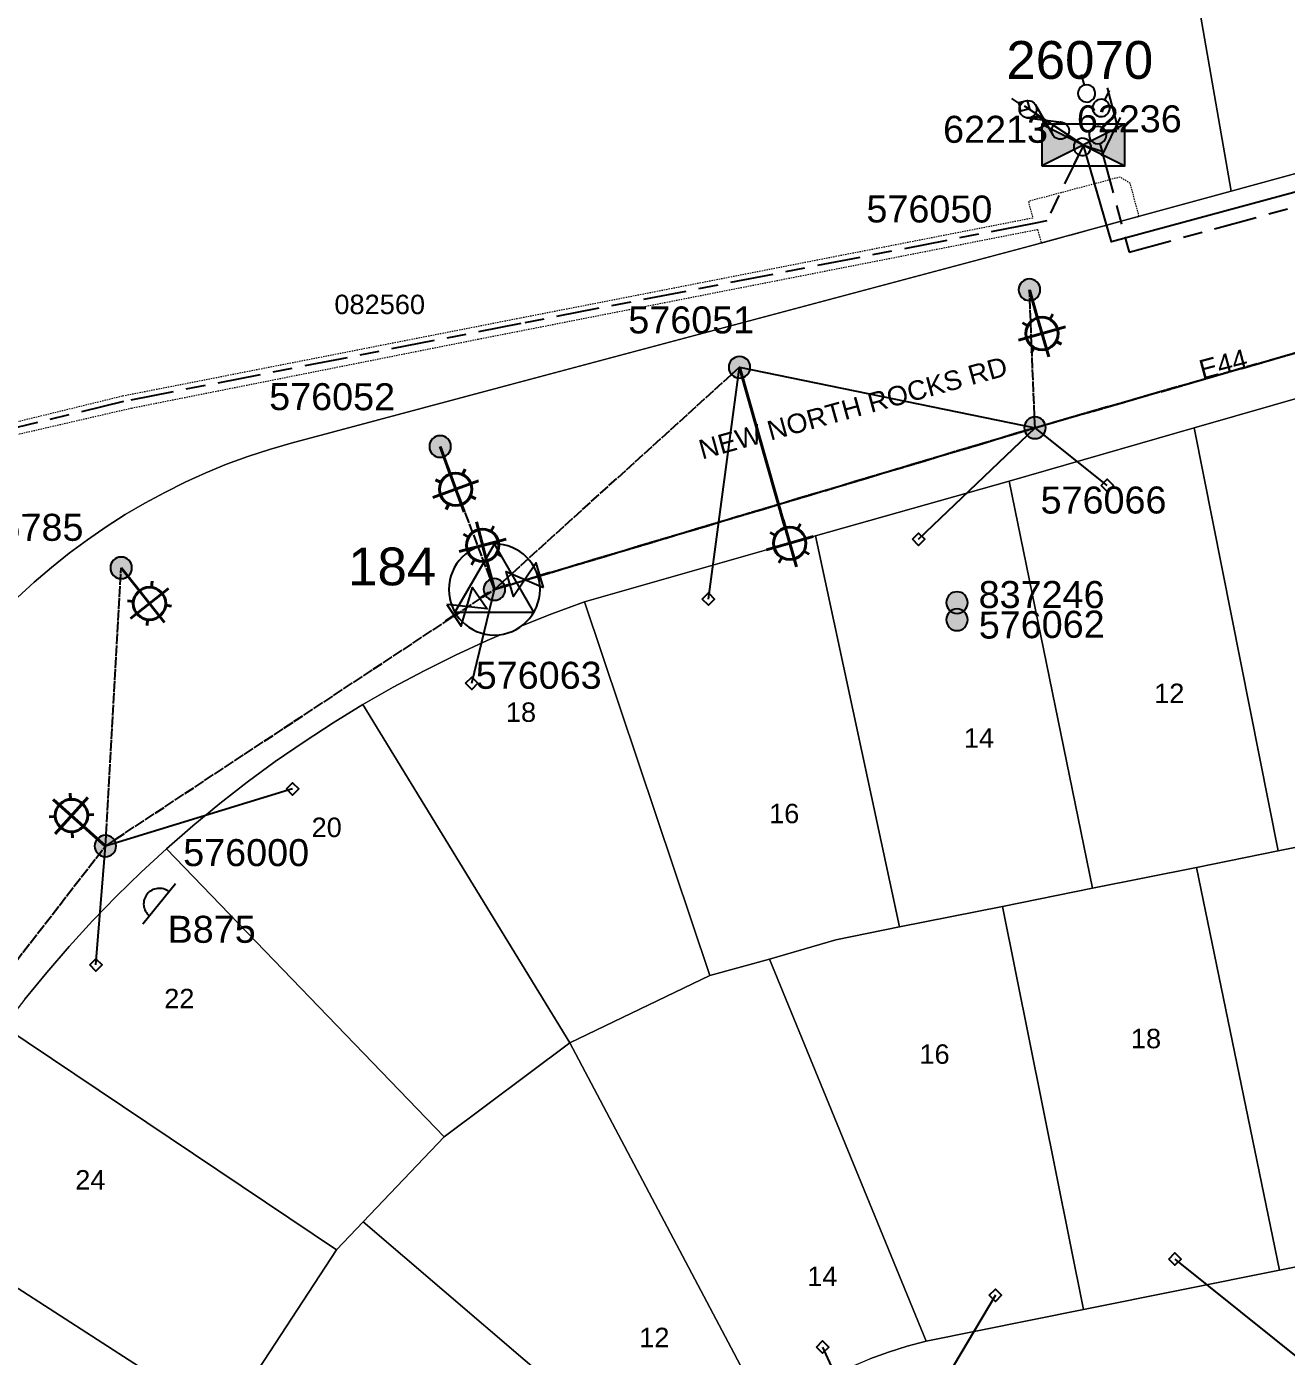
# Model space of a CAD drawing. Extents: x 316986 to 317993, y 6261353 to 6262146.
# Drawn here: x 317497.8 to 317614.4, y 6261588.2 to 6261711.3 of the extents above; entities that cross this region are included whole.
import ezdxf
from ezdxf.enums import TextEntityAlignment as Align

# ---------------------------------------------------------------- set-up
doc = ezdxf.new("R2010")
doc.units = 0
for name, pattern in [('Cable Exist OH', [1, 1, 0]), ('Cable Exist UG', [8.2, 4, -1.2, 1.8, -1.2]), ('HIDDEN', [0.375, 0.25, -0.125]), ('HIDDEN2', [0.1875, 0.125, -0.0625])]:
    doc.linetypes.add(name, pattern=pattern)
doc.layers.get('0').update_dxf_attribs({"color": 6})
for name, color, linetype, lineweight in [('Cadastre Land Parcels_SP_EXT', 9, 'Continuous', 5), ('Cadastre Other Property_SP_EXT', 9, 'HIDDEN', 5), ('Cadastre Roads_SP_EXT', 9, 'Continuous', 5)]:
    doc.layers.add(name, color=color, linetype=linetype, lineweight=lineweight)
for name, color, linetype in [('Equip_HV_EXT', 7, 'Continuous'), ('Equip_LV_EXT', 7, 'Continuous'), ('Equip_SP_HV_EXT', 7, 'Continuous'), ('Equip_SP_SL_EXT', 7, 'Continuous'), ('Mains_HV_EXT', 7, 'Continuous'), ('Mains_LV_EXT', 7, 'Continuous'), ('Mains_SL_EXT', 7, 'Continuous'), ('Services_SP_EXT', 7, 'Continuous'), ('Sub_SP_EXT', 7, 'Continuous'), ('Sub_SP_TR_HV_LV_EXT', 7, 'Continuous'), ('SupportsOH_SP_TR_HV_LV_SL_EXT', 7, 'Continuous')]:
    doc.layers.add(name, color=color, linetype=linetype)
doc.styles.add('iecARIAL', font='arial.ttf', dxfattribs={"height": 2})
doc.styles.add('POLE_LABEL', font='arial.ttf')
doc.styles.get("Standard").update_dxf_attribs({"font": 'arial.ttf'})
doc.styles.add('SWITCH_LABEL', font='arial.ttf', dxfattribs={"height": 2.5})
doc.linetypes.add('Cable E UG', pattern='A,6,-0.5,["E",Standard,S=1.7,R=0,X=0.5,Y=-1],-2.9', length=9.4)

# ---------------------------------------------------------------- blocks, each defined once
blk = doc.blocks.new('SUB_POLE_EXT')
blk.add_wipeout([(0, 4.22), (0.42, 4.2), (0.83, 4.14), (1.21, 4.05), (1.62, 3.9), (1.99, 3.72), (2.35, 3.51), (2.68, 3.26), (2.99, 2.99), (3.28, 2.66), (3.52, 2.34), (3.76, 1.92), (3.9, 1.62), (4.04, 1.23), (4.18, 0.63), (4.22, 0), (4.18, -0.61), (4.06, -1.15), (3.9, -1.62), (3.58, -2.24), (3.22, -2.73), (2.97, -3.01), (2.68, -3.26), (2.36, -3.5), (2, -3.72), (1.64, -3.89), (1.25, -4.03), (0.82, -4.14), (0.42, -4.2), (0, -4.22), (-0.41, -4.2), (-0.8, -4.15), (-1.21, -4.05), (-1.62, -3.9), (-1.99, -3.73), (-2.35, -3.51), (-2.68, -3.26), (-2.96, -3.02), (-3.23, -2.72), (-3.51, -2.35), (-3.71, -2.01), (-3.91, -1.6), (-4.05, -1.21), (-4.16, -0.76), (-4.22, -0.14), (-4.21, 0.39), (-4.14, 0.83), (-4.03, 1.27), (-3.9, 1.63), (-3.71, 2.02), (-3.5, 2.37), (-3.28, 2.67), (-2.99, 2.99), (-2.68, 3.27), (-2.33, 3.52), (-1.98, 3.73), (-1.63, 3.9), (-1.2, 4.05), (-0.78, 4.15), (-0.4, 4.21)])
blk.add_line((2.16, 0.48), (2.16, 0.48, 0))
blk.add_lwpolyline([(-4.22, 0, 1), (4.22, 0, 1)], format="xyb", close=True)
blk.add_lwpolyline([(2.14, 0.52), (0, 4.22), (-3.66, -2.11), (3.66, -2.11)], close=True)
for tag, height, flags, p in [('ASSET_NUM', 3.5, 8, (2, 2)), ('STREET_CODE', 0.2, 9, (1.5, 0)), ('CONSTRUCTED_VOLTAGE', 0.2, 9, (1.5, -0.2)), ('OPERATING_VOLTAGE', 0.2, 9, (1.5, -0.6)), ('OPERATED_BY', 0.2, 9, (1.5, -0.8)), ('ORIENTATION', 0.2, 9, (1.5, -1.2)), ('NO_PHASES', 0.2, 9, (1.5, -0.4)), ('MAINTAINED_BY', 0.2, 9, (1.5, -1)), ('OWNED_BY', 0.2, 9, (1.5, -1.4)), ('SECONDARY_VOLTAGE', 0.2, 9, (1.5, -1.6)), ('STATE', 0.2, 9, (1.5, -1.8)), ('SUBSTATION_TYPE', 0.2, 9, (1.5, -2)), ('USAGE', 0.2, 9, (1.5, -2.2)), ('LEGEND', 0.2, 9, (1.5, -2.4)), ('STREETNAME', 0.2, 9, (1.5, -2.8)), ('SUBURB', 0.2, 9, (1.5, -3)), ('Z', 0.2, 1, (1.5, -3.4)), ('LOCATION', 0.2, 9, (1.5, -2.6)), ('NOTES', 0.2, 9, (1.5, -3.2))]:
    blk.add_attdef(tag, text='', height=height, dxfattribs=dict(flags=flags)).set_placement(p, align=Align.MIDDLE_LEFT)
blk = doc.blocks.new('SUB_PADMOUNT_EXT')
for points in [[(0, 0), (-3.84, 1.92), (-3.84, -1.92)], [(0, 0), (3.84, 1.92), (3.84, -1.92)]]:
    blk.add_hatch(color=256).paths.add_polyline_path(points)
for p, q in [((3.84, 1.92), (-3.84, -1.92)), ((-3.84, 1.92), (3.84, -1.92))]:
    blk.add_line(p, q)
blk.add_lwpolyline([(-3.84, -1.92), (3.84, -1.92), (3.84, 1.92), (-3.84, 1.92)], close=True)
for tag, height, flags, p in [('ASSET_NUM', 3.5, 8, (2, 2)), ('STREET_CODE', 0.2, 9, (1.5, 0)), ('CONSTRUCTED_VOLTAGE', 0.2, 9, (1.5, -0.2)), ('OPERATING_VOLTAGE', 0.2, 9, (1.5, -0.6)), ('ORIENTATION', 0.2, 9, (1.5, -0.8)), ('OWNED_BY', 0.2, 9, (1.5, -1)), ('OPERATED_BY', 0.2, 9, (1.5, -1.2)), ('NO_PHASES', 0.2, 9, (1.5, -0.4)), ('SECONDARY_VOLTAGE', 0.2, 9, (1.5, -1.6)), ('STATE', 0.2, 9, (1.5, -1.8)), ('SUBSTATION_TYPE', 0.2, 9, (1.5, -2.2)), ('MAINTAINED_BY', 0.2, 9, (1.5, -1.4)), ('PARENT', 0.2, 9, (1.5, -2)), ('USAGE', 0.2, 9, (1.5, -2.4)), ('STREETNAME', 0.2, 9, (1.5, -3)), ('SUBURB', 0.2, 9, (1.5, -3.2)), ('Z', 0.2, 1, (1.5, -3.6)), ('LEGEND', 0.2, 9, (1.5, -2.6)), ('LOCATION', 0.2, 9, (1.5, -2.8)), ('NOTES', 0.2, 9, (1.5, -3.4))]:
    blk.add_attdef(tag, text='', height=height, dxfattribs=dict(flags=flags)).set_placement(p, align=Align.MIDDLE_LEFT)
blk = doc.blocks.new('LV_OH_LINKS_DISTFUSE_EXT')
for p, q in [((0, 0), (0.96, 0)), ((3.84, 0), (4.8, 0))]:
    blk.add_line(p, q)
blk.add_lwpolyline([(3.84, -1.2), (3.84, 1.2), (0.96, -1.2), (0.96, 1.2)], close=True)
at = {"flags": 9}
for tag, p in [('ACTUAL_STATUS', (0, 0)), ('CONSTRUCTED_VOLTAGE', (0, -0.2)), ('OPERATING_VOLTAGE', (0, -0.6)), ('ORIENTATION', (0, -0.8)), ('OWNED_BY', (0, -1)), ('STATE', (0, -1.2)), ('NO_PHASES', (0, -0.4)), ('SWITCH_TYPE', (0, -1.4)), ('USAGE', (0, -1.6)), ('NOTES', (0, -1.8))]:
    blk.add_attdef(tag, text='', height=0.2, dxfattribs=at).set_placement(p, align=Align.MIDDLE_LEFT)
at = {"flags": 1}
blk.add_attdef('Z', (0, 0), '', height=0.2, dxfattribs=at)
blk = doc.blocks.new('*U110')
at = {"lineweight": 40}
for p, q in [((-1.47, 1.31), (-4.82, 4.32)), ((-4.64, 1.14), (-1.64, 4.49)), ((-3.25, 4.88), (-3.22, 4.31)), ((-5.2, 2.7), (-4.64, 2.73)), ((-1.08, 2.93), (-1.64, 2.9)), ((-3.03, 0.76), (-3.06, 1.32)), ((0, 0), (-2.03, 1.82))]:
    blk.add_line(p, q, dxfattribs=at)
blk.add_circle((-3.14, 2.82), 1.5, dxfattribs=at)
at = {"style": 'iecARIAL', "flags": 8}
blk.add_attdef('ASSET_NUM', (1.5, 1.5), '', height=2.5, dxfattribs=at)
for tag, p, height, flags in [('CONSTRUCTED_VOLTAGE', (0.98, -0.65), 0.2, 9), ('CONTROL_TYPE', (0.98, -0.85), 0.2, 9), ('LANTERN_PURPOSE', (0.98, -1.05), 0.2, 9), ('LANTERN_TYPE', (0.98, -1.25), 0.2, 9), ('LNUMBER', (2.18, -3.25), 2.5, 8), ('OPERATING_VOLTAGE', (0.98, -1.65), 0.2, 9), ('ORIENTATION', (0.98, -1.85), 0.2, 9), ('OWNED_BY', (0.98, -2.05), 0.2, 9), ('STATE', (0.98, -2.25), 0.2, 9), ('NO_PHASES', (0.98, -1.45), 0.2, 9), ('USAGE', (0.98, -2.45), 0.2, 9), ('CEXIST', (0.98, -2.65), 0.2, 9), ('CNEW', (0.98, -2.85), 0.2, 9), ('CNUMBER', (0.98, -3.05), 0.2, 9), ('CREMOVE', (0.98, -3.25), 0.2, 9), ('CREPLACE', (0.98, -3.45), 0.2, 9), ('LKINGHEIGHT', (0.98, -3.65), 0.2, 9), ('LBRACKET', (0.98, -3.85), 0.2, 9), ('LBRACKETVOCAB', (0.98, -4.05), 0.2, 9), ('LCATEGORY', (0.98, -4.25), 0.2, 9), ('LCHARGE1', (0.98, -4.45), 0.2, 9), ('LCHARGE1PERCENT', (0.98, -4.65), 0.2, 9), ('LCHARGE2', (0.98, -4.85), 0.2, 9), ('LCHARGE2PERCENT', (0.98, -5.05), 0.2, 9), ('LCHARGE3', (0.98, -5.25), 0.2, 9), ('LCHARGE3PERCENT', (0.98, -5.45), 0.2, 9), ('LEXIST', (0.98, -5.65), 0.2, 9), ('LLAMP', (0.98, -5.85), 0.2, 9), ('LLAMPVOCAB', (0.98, -6.05), 0.2, 9), ('LMAST', (0.98, -6.25), 0.2, 9), ('LMASTVOCAB', (0.98, -6.45), 0.2, 9), ('LNEW', (0.98, -6.65), 0.2, 9), ('LANTNUMBER', (0.98, -6.85), 0.2, 9), ('LOUTREACH', (0.98, -7.25), 0.2, 9), ('LOUTREACHVOCAB', (0.98, -7.45), 0.2, 9), ('LRATECODE', (0.98, -7.65), 0.2, 9), ('LREMOVE', (0.98, -7.85), 0.2, 9), ('LREPLACE', (0.98, -8.05), 0.2, 9), ('LTYPE', (0.98, -8.25), 0.2, 9), ('LTYPEVOCAB', (0.98, -8.45), 0.2, 9), ('LEGEND', (0.98, -8.65), 0.2, 9), ('STREETNAME', (0.98, -9.25), 0.2, 9), ('SUBURB', (0.98, -9.45), 0.2, 1), ('LOCATION', (0.98, -8.85), 0.2, 9), ('NOTES', (0.98, -9.05), 0.2, 9)]:
    blk.add_attdef(tag, p, '', height=height, dxfattribs=dict(flags=flags))
blk = doc.blocks.new('*U113')
at = {"lineweight": 40}
for p, q in [((-0.51, 1.9), (-1.67, 6.25)), ((-2.87, 5.11), (-2.39, 4.83)), ((-0.05, 5.86), (-0.34, 5.37)), ((-3.26, 3.5), (1.09, 4.66)), ((-2.12, 2.29), (-1.84, 2.78)), ((0, 0), (-0.7, 2.63)), ((0.7, 3.04), (0.21, 3.32))]:
    blk.add_line(p, q, dxfattribs=at)
blk.add_circle((-1.09, 4.08), 1.5, dxfattribs=at)
at = {"style": 'iecARIAL', "flags": 8}
blk.add_attdef('ASSET_NUM', (1.5, 1.5), '', height=2.5, dxfattribs=at)
for tag, p, height, flags in [('CONSTRUCTED_VOLTAGE', (0.98, -0.65), 0.2, 9), ('CONTROL_TYPE', (0.98, -0.85), 0.2, 9), ('LANTERN_PURPOSE', (0.98, -1.05), 0.2, 9), ('LANTERN_TYPE', (0.98, -1.25), 0.2, 9), ('LNUMBER', (2.18, -3.25), 2.5, 8), ('OPERATING_VOLTAGE', (0.98, -1.65), 0.2, 9), ('ORIENTATION', (0.98, -1.85), 0.2, 9), ('OWNED_BY', (0.98, -2.05), 0.2, 9), ('STATE', (0.98, -2.25), 0.2, 9), ('NO_PHASES', (0.98, -1.45), 0.2, 9), ('USAGE', (0.98, -2.45), 0.2, 9), ('CEXIST', (0.98, -2.65), 0.2, 9), ('CNEW', (0.98, -2.85), 0.2, 9), ('CNUMBER', (0.98, -3.05), 0.2, 9), ('CREMOVE', (0.98, -3.25), 0.2, 9), ('CREPLACE', (0.98, -3.45), 0.2, 9), ('LKINGHEIGHT', (0.98, -3.65), 0.2, 9), ('LBRACKET', (0.98, -3.85), 0.2, 9), ('LBRACKETVOCAB', (0.98, -4.05), 0.2, 9), ('LCATEGORY', (0.98, -4.25), 0.2, 9), ('LCHARGE1', (0.98, -4.45), 0.2, 9), ('LCHARGE1PERCENT', (0.98, -4.65), 0.2, 9), ('LCHARGE2', (0.98, -4.85), 0.2, 9), ('LCHARGE2PERCENT', (0.98, -5.05), 0.2, 9), ('LCHARGE3', (0.98, -5.25), 0.2, 9), ('LCHARGE3PERCENT', (0.98, -5.45), 0.2, 9), ('LEXIST', (0.98, -5.65), 0.2, 9), ('LLAMP', (0.98, -5.85), 0.2, 9), ('LLAMPVOCAB', (0.98, -6.05), 0.2, 9), ('LMAST', (0.98, -6.25), 0.2, 9), ('LMASTVOCAB', (0.98, -6.45), 0.2, 9), ('LNEW', (0.98, -6.65), 0.2, 9), ('LANTNUMBER', (0.98, -6.85), 0.2, 9), ('LOUTREACH', (0.98, -7.25), 0.2, 9), ('LOUTREACHVOCAB', (0.98, -7.45), 0.2, 9), ('LRATECODE', (0.98, -7.65), 0.2, 9), ('LREMOVE', (0.98, -7.85), 0.2, 9), ('LREPLACE', (0.98, -8.05), 0.2, 9), ('LTYPE', (0.98, -8.25), 0.2, 9), ('LTYPEVOCAB', (0.98, -8.45), 0.2, 9), ('LEGEND', (0.98, -8.65), 0.2, 9), ('STREETNAME', (0.98, -9.25), 0.2, 9), ('SUBURB', (0.98, -9.45), 0.2, 1), ('LOCATION', (0.98, -8.85), 0.2, 9), ('NOTES', (0.98, -9.05), 0.2, 9)]:
    blk.add_attdef(tag, p, '', height=height, dxfattribs=dict(flags=flags))
blk = doc.blocks.new('*U116')
at = {"lineweight": 40}
for p, q in [((0, 0), (0.75, -2.62)), ((0.54, -1.89), (1.79, -6.22)), ((2.16, -2.25), (1.89, -2.74)), ((3.33, -3.43), (-1, -4.68)), ((-0.64, -3.05), (-0.15, -3.33)), ((2.97, -5.05), (2.48, -4.78)), ((0.17, -5.86), (0.44, -5.37))]:
    blk.add_line(p, q, dxfattribs=at)
blk.add_circle((1.17, -4.05), 1.5, dxfattribs=at)
at = {"style": 'iecARIAL', "flags": 8}
blk.add_attdef('ASSET_NUM', (1.5, 1.5), '', height=2.5, dxfattribs=at)
for tag, p, height, flags in [('CONSTRUCTED_VOLTAGE', (0.98, -0.65), 0.2, 9), ('CONTROL_TYPE', (0.98, -0.85), 0.2, 9), ('LANTERN_PURPOSE', (0.98, -1.05), 0.2, 9), ('LANTERN_TYPE', (0.98, -1.25), 0.2, 9), ('LNUMBER', (2.18, -3.25), 2.5, 8), ('OPERATING_VOLTAGE', (0.98, -1.65), 0.2, 9), ('ORIENTATION', (0.98, -1.85), 0.2, 9), ('OWNED_BY', (0.98, -2.05), 0.2, 9), ('STATE', (0.98, -2.25), 0.2, 9), ('NO_PHASES', (0.98, -1.45), 0.2, 9), ('USAGE', (0.98, -2.45), 0.2, 9), ('CEXIST', (0.98, -2.65), 0.2, 9), ('CNEW', (0.98, -2.85), 0.2, 9), ('CNUMBER', (0.98, -3.05), 0.2, 9), ('CREMOVE', (0.98, -3.25), 0.2, 9), ('CREPLACE', (0.98, -3.45), 0.2, 9), ('LKINGHEIGHT', (0.98, -3.65), 0.2, 9), ('LBRACKET', (0.98, -3.85), 0.2, 9), ('LBRACKETVOCAB', (0.98, -4.05), 0.2, 9), ('LCATEGORY', (0.98, -4.25), 0.2, 9), ('LCHARGE1', (0.98, -4.45), 0.2, 9), ('LCHARGE1PERCENT', (0.98, -4.65), 0.2, 9), ('LCHARGE2', (0.98, -4.85), 0.2, 9), ('LCHARGE2PERCENT', (0.98, -5.05), 0.2, 9), ('LCHARGE3', (0.98, -5.25), 0.2, 9), ('LCHARGE3PERCENT', (0.98, -5.45), 0.2, 9), ('LEXIST', (0.98, -5.65), 0.2, 9), ('LLAMP', (0.98, -5.85), 0.2, 9), ('LLAMPVOCAB', (0.98, -6.05), 0.2, 9), ('LMAST', (0.98, -6.25), 0.2, 9), ('LMASTVOCAB', (0.98, -6.45), 0.2, 9), ('LNEW', (0.98, -6.65), 0.2, 9), ('LANTNUMBER', (0.98, -6.85), 0.2, 9), ('LOUTREACH', (0.98, -7.25), 0.2, 9), ('LOUTREACHVOCAB', (0.98, -7.45), 0.2, 9), ('LRATECODE', (0.98, -7.65), 0.2, 9), ('LREMOVE', (0.98, -7.85), 0.2, 9), ('LREPLACE', (0.98, -8.05), 0.2, 9), ('LTYPE', (0.98, -8.25), 0.2, 9), ('LTYPEVOCAB', (0.98, -8.45), 0.2, 9), ('LEGEND', (0.98, -8.65), 0.2, 9), ('STREETNAME', (0.98, -9.25), 0.2, 9), ('SUBURB', (0.98, -9.45), 0.2, 1), ('LOCATION', (0.98, -8.85), 0.2, 9), ('NOTES', (0.98, -9.05), 0.2, 9)]:
    blk.add_attdef(tag, p, '', height=height, dxfattribs=dict(flags=flags))
blk = doc.blocks.new('*U112')
at = {"lineweight": 40}
for p, q in [((0, 0), (1.69, -2.13)), ((4.39, -1.9), (0.86, -4.7)), ((1.22, -1.54), (4.02, -5.06)), ((2.86, -1.25), (2.8, -1.81)), ((0.58, -3.07), (1.13, -3.13)), ((4.67, -3.54), (4.12, -3.47)), ((2.39, -5.35), (2.45, -4.79))]:
    blk.add_line(p, q, dxfattribs=at)
blk.add_circle((2.62, -3.3), 1.5, dxfattribs=at)
at = {"style": 'iecARIAL', "flags": 8}
blk.add_attdef('ASSET_NUM', (1.5, 1.5), '', height=2.5, dxfattribs=at)
for tag, p, height, flags in [('CONSTRUCTED_VOLTAGE', (0.98, -0.65), 0.2, 9), ('CONTROL_TYPE', (0.98, -0.85), 0.2, 9), ('LANTERN_PURPOSE', (0.98, -1.05), 0.2, 9), ('LANTERN_TYPE', (0.98, -1.25), 0.2, 9), ('LNUMBER', (2.18, -3.25), 2.5, 8), ('OPERATING_VOLTAGE', (0.98, -1.65), 0.2, 9), ('ORIENTATION', (0.98, -1.85), 0.2, 9), ('OWNED_BY', (0.98, -2.05), 0.2, 9), ('STATE', (0.98, -2.25), 0.2, 9), ('NO_PHASES', (0.98, -1.45), 0.2, 9), ('USAGE', (0.98, -2.45), 0.2, 9), ('CEXIST', (0.98, -2.65), 0.2, 9), ('CNEW', (0.98, -2.85), 0.2, 9), ('CNUMBER', (0.98, -3.05), 0.2, 9), ('CREMOVE', (0.98, -3.25), 0.2, 9), ('CREPLACE', (0.98, -3.45), 0.2, 9), ('LKINGHEIGHT', (0.98, -3.65), 0.2, 9), ('LBRACKET', (0.98, -3.85), 0.2, 9), ('LBRACKETVOCAB', (0.98, -4.05), 0.2, 9), ('LCATEGORY', (0.98, -4.25), 0.2, 9), ('LCHARGE1', (0.98, -4.45), 0.2, 9), ('LCHARGE1PERCENT', (0.98, -4.65), 0.2, 9), ('LCHARGE2', (0.98, -4.85), 0.2, 9), ('LCHARGE2PERCENT', (0.98, -5.05), 0.2, 9), ('LCHARGE3', (0.98, -5.25), 0.2, 9), ('LCHARGE3PERCENT', (0.98, -5.45), 0.2, 9), ('LEXIST', (0.98, -5.65), 0.2, 9), ('LLAMP', (0.98, -5.85), 0.2, 9), ('LLAMPVOCAB', (0.98, -6.05), 0.2, 9), ('LMAST', (0.98, -6.25), 0.2, 9), ('LMASTVOCAB', (0.98, -6.45), 0.2, 9), ('LNEW', (0.98, -6.65), 0.2, 9), ('LANTNUMBER', (0.98, -6.85), 0.2, 9), ('LOUTREACH', (0.98, -7.25), 0.2, 9), ('LOUTREACHVOCAB', (0.98, -7.45), 0.2, 9), ('LRATECODE', (0.98, -7.65), 0.2, 9), ('LREMOVE', (0.98, -7.85), 0.2, 9), ('LREPLACE', (0.98, -8.05), 0.2, 9), ('LTYPE', (0.98, -8.25), 0.2, 9), ('LTYPEVOCAB', (0.98, -8.45), 0.2, 9), ('LEGEND', (0.98, -8.65), 0.2, 9), ('STREETNAME', (0.98, -9.25), 0.2, 9), ('SUBURB', (0.98, -9.45), 0.2, 1), ('LOCATION', (0.98, -8.85), 0.2, 9), ('NOTES', (0.98, -9.05), 0.2, 9)]:
    blk.add_attdef(tag, p, '', height=height, dxfattribs=dict(flags=flags))
blk = doc.blocks.new('*U114')
at = {"lineweight": 40}
for p, q in [((0, 0), (0.93, -2.56)), ((0.67, -1.85), (2.21, -6.08)), ((2.32, -2.09), (2.08, -2.6)), ((3.56, -3.19), (-0.67, -4.73)), ((-0.43, -3.09), (0.08, -3.33)), ((3.31, -4.83), (2.8, -4.6)), ((0.57, -5.83), (0.81, -5.32))]:
    blk.add_line(p, q, dxfattribs=at)
blk.add_circle((1.44, -3.96), 1.5, dxfattribs=at)
at = {"style": 'iecARIAL', "flags": 8}
blk.add_attdef('ASSET_NUM', (1.5, 1.5), '', height=2.5, dxfattribs=at)
for tag, p, height, flags in [('CONSTRUCTED_VOLTAGE', (0.98, -0.65), 0.2, 9), ('CONTROL_TYPE', (0.98, -0.85), 0.2, 9), ('LANTERN_PURPOSE', (0.98, -1.05), 0.2, 9), ('LANTERN_TYPE', (0.98, -1.25), 0.2, 9), ('LNUMBER', (2.18, -3.25), 2.5, 8), ('OPERATING_VOLTAGE', (0.98, -1.65), 0.2, 9), ('ORIENTATION', (0.98, -1.85), 0.2, 9), ('OWNED_BY', (0.98, -2.05), 0.2, 9), ('STATE', (0.98, -2.25), 0.2, 9), ('NO_PHASES', (0.98, -1.45), 0.2, 9), ('USAGE', (0.98, -2.45), 0.2, 9), ('CEXIST', (0.98, -2.65), 0.2, 9), ('CNEW', (0.98, -2.85), 0.2, 9), ('CNUMBER', (0.98, -3.05), 0.2, 9), ('CREMOVE', (0.98, -3.25), 0.2, 9), ('CREPLACE', (0.98, -3.45), 0.2, 9), ('LKINGHEIGHT', (0.98, -3.65), 0.2, 9), ('LBRACKET', (0.98, -3.85), 0.2, 9), ('LBRACKETVOCAB', (0.98, -4.05), 0.2, 9), ('LCATEGORY', (0.98, -4.25), 0.2, 9), ('LCHARGE1', (0.98, -4.45), 0.2, 9), ('LCHARGE1PERCENT', (0.98, -4.65), 0.2, 9), ('LCHARGE2', (0.98, -4.85), 0.2, 9), ('LCHARGE2PERCENT', (0.98, -5.05), 0.2, 9), ('LCHARGE3', (0.98, -5.25), 0.2, 9), ('LCHARGE3PERCENT', (0.98, -5.45), 0.2, 9), ('LEXIST', (0.98, -5.65), 0.2, 9), ('LLAMP', (0.98, -5.85), 0.2, 9), ('LLAMPVOCAB', (0.98, -6.05), 0.2, 9), ('LMAST', (0.98, -6.25), 0.2, 9), ('LMASTVOCAB', (0.98, -6.45), 0.2, 9), ('LNEW', (0.98, -6.65), 0.2, 9), ('LANTNUMBER', (0.98, -6.85), 0.2, 9), ('LOUTREACH', (0.98, -7.25), 0.2, 9), ('LOUTREACHVOCAB', (0.98, -7.45), 0.2, 9), ('LRATECODE', (0.98, -7.65), 0.2, 9), ('LREMOVE', (0.98, -7.85), 0.2, 9), ('LREPLACE', (0.98, -8.05), 0.2, 9), ('LTYPE', (0.98, -8.25), 0.2, 9), ('LTYPEVOCAB', (0.98, -8.45), 0.2, 9), ('LEGEND', (0.98, -8.65), 0.2, 9), ('STREETNAME', (0.98, -9.25), 0.2, 9), ('SUBURB', (0.98, -9.45), 0.2, 1), ('LOCATION', (0.98, -8.85), 0.2, 9), ('NOTES', (0.98, -9.05), 0.2, 9)]:
    blk.add_attdef(tag, p, '', height=height, dxfattribs=dict(flags=flags))
blk = doc.blocks.new('*U115')
at = {"lineweight": 40}
for p, q in [((0, 0), (4.24, -14.85)), ((4.03, -14.13), (5.27, -18.46)), ((5.65, -14.49), (5.38, -14.98)), ((6.81, -15.67), (2.49, -16.91)), ((2.85, -15.29), (3.34, -15.56)), ((6.45, -17.29), (5.96, -17.02)), ((3.65, -18.09), (3.92, -17.6))]:
    blk.add_line(p, q, dxfattribs=at)
blk.add_circle((4.65, -16.29), 1.5, dxfattribs=at)
at = {"style": 'iecARIAL', "flags": 8}
blk.add_attdef('ASSET_NUM', (1.5, 1.5), '', height=2.5, dxfattribs=at)
for tag, p, height, flags in [('CONSTRUCTED_VOLTAGE', (0.98, -0.65), 0.2, 9), ('CONTROL_TYPE', (0.98, -0.85), 0.2, 9), ('LANTERN_PURPOSE', (0.98, -1.05), 0.2, 9), ('LANTERN_TYPE', (0.98, -1.25), 0.2, 9), ('LNUMBER', (2.18, -3.25), 2.5, 8), ('OPERATING_VOLTAGE', (0.98, -1.65), 0.2, 9), ('ORIENTATION', (0.98, -1.85), 0.2, 9), ('OWNED_BY', (0.98, -2.05), 0.2, 9), ('STATE', (0.98, -2.25), 0.2, 9), ('NO_PHASES', (0.98, -1.45), 0.2, 9), ('USAGE', (0.98, -2.45), 0.2, 9), ('CEXIST', (0.98, -2.65), 0.2, 9), ('CNEW', (0.98, -2.85), 0.2, 9), ('CNUMBER', (0.98, -3.05), 0.2, 9), ('CREMOVE', (0.98, -3.25), 0.2, 9), ('CREPLACE', (0.98, -3.45), 0.2, 9), ('LKINGHEIGHT', (0.98, -3.65), 0.2, 9), ('LBRACKET', (0.98, -3.85), 0.2, 9), ('LBRACKETVOCAB', (0.98, -4.05), 0.2, 9), ('LCATEGORY', (0.98, -4.25), 0.2, 9), ('LCHARGE1', (0.98, -4.45), 0.2, 9), ('LCHARGE1PERCENT', (0.98, -4.65), 0.2, 9), ('LCHARGE2', (0.98, -4.85), 0.2, 9), ('LCHARGE2PERCENT', (0.98, -5.05), 0.2, 9), ('LCHARGE3', (0.98, -5.25), 0.2, 9), ('LCHARGE3PERCENT', (0.98, -5.45), 0.2, 9), ('LEXIST', (0.98, -5.65), 0.2, 9), ('LLAMP', (0.98, -5.85), 0.2, 9), ('LLAMPVOCAB', (0.98, -6.05), 0.2, 9), ('LMAST', (0.98, -6.25), 0.2, 9), ('LMASTVOCAB', (0.98, -6.45), 0.2, 9), ('LNEW', (0.98, -6.65), 0.2, 9), ('LANTNUMBER', (0.98, -6.85), 0.2, 9), ('LOUTREACH', (0.98, -7.25), 0.2, 9), ('LOUTREACHVOCAB', (0.98, -7.45), 0.2, 9), ('LRATECODE', (0.98, -7.65), 0.2, 9), ('LREMOVE', (0.98, -7.85), 0.2, 9), ('LREPLACE', (0.98, -8.05), 0.2, 9), ('LTYPE', (0.98, -8.25), 0.2, 9), ('LTYPEVOCAB', (0.98, -8.45), 0.2, 9), ('LEGEND', (0.98, -8.65), 0.2, 9), ('STREETNAME', (0.98, -9.25), 0.2, 9), ('SUBURB', (0.98, -9.45), 0.2, 1), ('LOCATION', (0.98, -8.85), 0.2, 9), ('NOTES', (0.98, -9.05), 0.2, 9)]:
    blk.add_attdef(tag, p, '', height=height, dxfattribs=dict(flags=flags))
blk = doc.blocks.new('CCP_EXT')
at = {"flags": 9}
for tag, p in [('STATE', (0, -1.8)), ('LEGEND', (0, -1.4)), ('LIFE_SUPPORT', (0, -1.6)), ('NOTES', (0, -2))]:
    blk.add_attdef(tag, text='', height=0.2, dxfattribs=at).set_placement(p, align=Align.MIDDLE_LEFT)
blk.add_wipeout([(0, 0.57), (0.57, 0), (0, -0.57), (-0.57, 0)])
blk.add_lwpolyline([(-0.57, 0), (0, 0.57), (0.57, 0), (0, -0.57), (-0.57, 0)])
at = {"flags": 1}
blk.add_attdef('Z', (0, 0), '', height=0.2, dxfattribs=at)
at = {"flags": 9}
for tag, p in [('CCP_TYPE', (0, 0)), ('CONSTRUCTED_VOLTAGE', (0, -0.2)), ('OPERATING_VOLTAGE', (0, -0.6)), ('ORIENTATION', (0, -0.8)), ('OWNED_BY', (0, -1)), ('NO_PHASES', (0, -0.4)), ('USAGE', (0, -1.2))]:
    blk.add_attdef(tag, text='', height=0.2, dxfattribs=at).set_placement(p, align=Align.MIDDLE_LEFT)
blk = doc.blocks.new('POLE_EXT')
blk.add_hatch(color=256).paths.add_polyline_path([(-1, 0, 1), (1, 0, 1)])
blk.add_lwpolyline([(-1, 0, 1), (1, 0, 1)], format="xyb", close=True)
for tag, height, flags, p in [('pNumber', 2.5, 8, (-17.84, 2.07)), ('OWNED_BY', 0.2, 9, (1.35, -0.4)), ('SPECIAL_USE', 0.2, 9, (1.35, -0.8)), ('STATE', 0.2, 9, (1.35, -1)), ('PARENT', 0.2, 9, (1.35, -0.6)), ('USAGE', 0.2, 9, (1.35, -1.2)), ('cLV', 0.2, 9, (1.35, -1.4)), ('hDepth', 0.2, 9, (1.35, -1.6)), ('hDia', 0.2, 9, (1.35, -1.8)), ('cHV', 0.2, 9, (1.35, -2)), ('LBRACKET', 0.2, 9, (1.35, -2.2)), ('LExisting', 0.2, 9, (1.35, -2.4)), ('cLinedev', 0.2, 9, (1.35, -3.4)), ('pExisting', 0.2, 9, (1.35, -3.8)), ('LANTNUMBER', 0.2, 9, (1.35, -2.6)), ('LOther', 0.2, 9, (1.35, -2.8)), ('LRemove', 0.2, 9, (1.35, -3)), ('LEGEND', 0.2, 9, (1.35, -3.2)), ('LOCATION', 0.2, 9, (1.35, -3.6)), ('pFooting', 0.2, 9, (1.35, -4.4)), ('pNew', 0.2, 9, (1.35, -4.6)), ('pRelocate', 0.2, 9, (1.35, -5)), ('PFNUMBER', 0.2, 9, (1.35, -4)), ('NEWPFNUMBER', 0.2, 9, (1.35, -4.2)), ('pRemove', 0.2, 9, (1.35, -5.2)), ('pReplace', 0.2, 9, (1.35, -5.4)), ('pStay', 0.2, 9, (1.35, -5.6)), ('pType', 0.2, 9, (1.35, -5.8)), ('cspan', 0.2, 9, (1.35, -6)), ('STREETNAME', 0.2, 9, (1.35, -6.2)), ('SUBURB', 0.2, 9, (1.35, -6.4)), ('OPERATED_BY', 0.2, 9, (1.36, -7.01)), ('NOTES', 0.2, 9, (1.35, -6.6)), ('MAINTAINED_BY', 0.2, 9, (1.36, -6.81))]:
    blk.add_attdef(tag, text='', height=height, dxfattribs=dict(flags=flags)).set_placement(p, align=Align.MIDDLE_LEFT)
at = {"style": 'POLE_LABEL'}
for tag, height, flags, p in [('ASSET_NUM', 2.5, 8, (2, 2)), ('STRUCTURE_PLANT_NUMBER', 0.2, 9, (1.35, 0.03)), ('STREET_CODE', 0.2, 9, (1.35, -0.2))]:
    blk.add_attdef(tag, text='', height=height, dxfattribs=dict(at, flags=flags)).set_placement(p, align=Align.MIDDLE_LEFT)
at = {"flags": 1}
blk.add_attdef('Z', (1.35, -7.33), '', height=0.2, dxfattribs=at)
blk = doc.blocks.new('LV_UG_DFUSE_CLOSED_EXT')
for points in [[(1, 0), (0, 0)], [(5.04, 0.73), (2.16, -0.72)], [(5.05, -0.71), (2.16, 0.72)], [(6.2, 0.01), (7.2, 0.01)]]:
    blk.add_lwpolyline(points)
for centre in [(1.8, 0), (5.4, 0.01)]:
    blk.add_circle(centre, 0.8)
at = {"flags": 9}
for tag, p in [('ACTUAL_STATUS', (0, 0)), ('CONSTRUCTED_VOLTAGE', (0, -0.2)), ('OPERATING_VOLTAGE', (0, -0.6)), ('ORIENTATION', (0, -0.8)), ('STATE', (0, -1)), ('SWITCH_TYPE', (0, -1.2)), ('NO_PHASES', (0, -0.4)), ('USAGE', (0, -1.4)), ('NOTES', (0, -1.6))]:
    blk.add_attdef(tag, text='', height=0.2, dxfattribs=at).set_placement(p, align=Align.MIDDLE_LEFT)
at = {"flags": 1}
blk.add_attdef('Z', (0, 0), '', height=0.2, dxfattribs=at)
blk = doc.blocks.new('*U111')
blk.add_line((1.35, -7.24), (-3.45, -7.24))
blk.add_lwpolyline([(0.39, -7.24, 0.414214), (-1.05, -5.8, 0.414214), (-2.49, -7.24)], format="xyb")
for tag, height, flags, p in [('ASSET_NUM', 2.5, 8, (2, 2)), ('STREET_CODE', 0.2, 9, (1.5, 0)), ('ACTUAL_STATUS', 0.2, 9, (1.5, -0.2)), ('CONSTRUCTED_VOLTAGE', 0.2, 9, (1.5, -0.4)), ('OPERATING_VOLTAGE', 0.2, 9, (1.5, -0.8)), ('ORIENTATION', 0.2, 9, (1.5, -1)), ('OWNED_BY', 0.2, 9, (1.5, -1.2)), ('NO_PHASES', 0.2, 9, (1.5, -0.6)), ('OPERATED_BY', 0.2, 9, (1.5, -1.4)), ('STATE', 0.2, 9, (1.5, -1.8)), ('SWITCH_TYPE', 0.2, 9, (1.5, -2)), ('MAINTAINED_BY', 0.2, 9, (1.5, -1.6)), ('USAGE', 0.2, 9, (1.5, -2.2)), ('LEGEND', 0.2, 9, (1.5, -2.4)), ('STREETNAME', 0.2, 9, (1.5, -2.8)), ('SUBURB', 0.2, 9, (1.5, -3)), ('Z', 0.2, 1, (1.5, -3.6)), ('LOCATION', 0.2, 9, (1.5, -2.6)), ('NOTES', 0.2, 9, (1.5, -3.2)), ('LABEL_ALIGNMENT', 0.2, 9, (1.5, -3.4))]:
    blk.add_attdef(tag, text='', height=height, dxfattribs=dict(flags=flags)).set_placement(p, align=Align.MIDDLE_LEFT)
blk = doc.blocks.new('SWG_HOLEC_SU_EXT')
blk.add_line((1.8, -2), (5.8, -2))
for points in [[(1, 0), (0, 0)], [(6.6, 0), (7.6, 0)]]:
    blk.add_lwpolyline(points)
for points in [[(1.8, -0.8, 1), (1.8, 0.8, 1)], [(5.8, -0.8, 1), (5.8, 0.8, 1)]]:
    blk.add_lwpolyline(points, format="xyb", close=True)
at = {"style": 'SWITCH_LABEL', "flags": 8}
blk.add_attdef('ASSET_NUM', text='', height=2.5, rotation=179.9544, dxfattribs=at).set_placement((-2.4, 0), align=Align.MIDDLE_LEFT)
at = {"flags": 1}
blk.add_attdef('Z', (0, 0), '', height=0.2, dxfattribs=at)
at = {"flags": 9}
for tag, p in [('ACTUAL_STATUS', (0, -0.4)), ('CONSTRUCTED_VOLTAGE', (0, -0.6)), ('OPERATING_VOLTAGE', (0, -1)), ('ORIENTATION', (0, -1.2)), ('NO_PHASES', (0, -0.8)), ('OWNED_BY', (0, -1.4)), ('STATE', (0, -1.8)), ('SWITCH_TYPE', (0, -2)), ('PARENT', (0, -1.6)), ('USAGE', (0, -2.2)), ('LOCATION', (0, -2.4)), ('STREETNAME', (0, -2.6)), ('SUBURB', (0, -2.8)), ('NOTES', (0, -3))]:
    blk.add_attdef(tag, text='', height=0.2, dxfattribs=at).set_placement(p, align=Align.MIDDLE_LEFT)
at = {"style": 'SWITCH_LABEL', "flags": 9}
blk.add_attdef('STREET_CODE', text='', height=0.2, dxfattribs=at).set_placement((0, -0.2), align=Align.MIDDLE_LEFT)

msp = doc.modelspace()

# ---------------------------------------------------------------- linework, layer by layer
at = {"layer": 'Cadastre Land Parcels_SP_EXT', "linetype": 'Continuous'}
for points in [[(317496.96, 6261658.46), (317498.5, 6261659.88), (317500.09, 6261661.25), (317501.74, 6261662.56), (317503.42, 6261663.81), (317505.15, 6261665), (317506.92, 6261666.13), (317508.73, 6261667.2), (317510.58, 6261668.19), (317512.46, 6261669.13), (317514.37, 6261669.99), (317516.31, 6261670.79), (317518.28, 6261671.51), (317520.27, 6261672.17), (317522.29, 6261672.75), (317542.48, 6261678.14), (317590.62, 6261690.98), (317609.27, 6261696.08), (317600.57, 6261746.03)], [(317600.57, 6261746.03), (317609.27, 6261696.08), (317649.8, 6261707.18), (317650.56, 6261707.41), (317651.3, 6261707.7), (317651.99, 6261708.06), (317652.65, 6261708.5), (317653.26, 6261708.99), (317653.82, 6261709.55), (317654.31, 6261710.15), (317654.75, 6261710.81), (317655.11, 6261711.51)]]:
    msp.add_lwpolyline(points, dxfattribs=at)
for points in [[(317624.05, 6261637.08), (317632.31, 6261638.79), (317624.23, 6261679.43), (317605.84, 6261674.16), (317613.62, 6261635.01), (317624.05, 6261637.08)], [(317606.07, 6261633.48), (317613.62, 6261635.01), (317605.84, 6261674.16), (317588.72, 6261669.24), (317596.44, 6261631.57), (317606.07, 6261633.48)], [(317588.1, 6261629.87), (317596.44, 6261631.57), (317588.72, 6261669.24), (317570.81, 6261664.16), (317578.57, 6261627.97), (317588.1, 6261629.87)], [(317578.57, 6261627.97), (317570.81, 6261664.16), (317549.44, 6261658.06), (317561.03, 6261623.48), (317566.54, 6261625), (317572.68, 6261626.78), (317578.57, 6261627.97)], [(317561.03, 6261623.48), (317549.44, 6261658.06), (317546.4, 6261656.95), (317543.39, 6261655.76), (317540.42, 6261654.48), (317537.48, 6261653.12), (317534.59, 6261651.68), (317531.73, 6261650.16), (317528.92, 6261648.55), (317548.08, 6261617.23), (317561.03, 6261623.48)], [(317548.08, 6261617.23), (317528.92, 6261648.55), (317526.17, 6261646.87), (317523.47, 6261645.11), (317520.81, 6261643.28), (317518.21, 6261641.37), (317515.67, 6261639.39), (317513.18, 6261637.33), (317510.75, 6261635.21), (317536.44, 6261608.55), (317548.08, 6261617.23)], [(317613.73, 6261596.2), (317631.54, 6261599.77), (317624.05, 6261637.08), (317613.62, 6261635.01), (317606.07, 6261633.48), (317613.73, 6261596.2)], [(317528.95, 6261600.67), (317536.44, 6261608.55), (317510.75, 6261635.21), (317508.41, 6261633.05), (317506.12, 6261630.82), (317503.91, 6261628.52), (317501.75, 6261626.17), (317499.66, 6261623.76), (317497.64, 6261621.29), (317495.69, 6261618.76), (317526.49, 6261598.08), (317528.95, 6261600.67)], [(317595.59, 6261592.57), (317613.73, 6261596.2), (317606.07, 6261633.48), (317596.44, 6261631.57), (317588.1, 6261629.87), (317595.59, 6261592.57)], [(317581.03, 6261589.63), (317595.59, 6261592.57), (317588.1, 6261629.87), (317578.57, 6261627.97), (317572.68, 6261626.78), (317566.54, 6261625), (317581.03, 6261589.63)], [(317581.03, 6261589.63), (317566.54, 6261625), (317561.03, 6261623.48), (317548.08, 6261617.23), (317566.39, 6261582.58), (317567.86, 6261583.66), (317569.37, 6261584.68), (317570.93, 6261585.62), (317572.52, 6261586.49), (317574.16, 6261587.28), (317575.84, 6261587.99), (317577.55, 6261588.62), (317579.28, 6261589.17), (317581.03, 6261589.63)], [(317517.68, 6261584.64), (317526.49, 6261598.08), (317495.69, 6261618.76), (317494.1, 6261616.6), (317492.55, 6261614.4), (317491.06, 6261612.17), (317484.72, 6261602.43), (317516.08, 6261582.2), (317517.68, 6261584.64)], [(317566.39, 6261582.58), (317548.08, 6261617.23), (317536.44, 6261608.55), (317528.95, 6261600.67), (317558.92, 6261575), (317560.95, 6261577.35), (317562.22, 6261578.76), (317563.55, 6261580.1), (317564.94, 6261581.37), (317566.39, 6261582.58)], [(317516.08, 6261582.2), (317484.72, 6261602.43), (317474.72, 6261587.06), (317506.09, 6261566.86), (317506.92, 6261568.2), (317516.08, 6261582.2)], [(317558.92, 6261575), (317528.95, 6261600.67), (317526.49, 6261598.08), (317517.68, 6261584.64), (317546.27, 6261560.34), (317558.92, 6261575)]]:
    msp.add_lwpolyline(points, close=True, dxfattribs=at)
at = {"layer": 'Cadastre Roads_SP_EXT', "linetype": 'Continuous'}
for points in [[(317649.8, 6261707.18), (317609.27, 6261696.08), (317590.62, 6261690.98), (317542.48, 6261678.14), (317522.29, 6261672.75), (317520.27, 6261672.17), (317518.28, 6261671.51), (317516.31, 6261670.79), (317514.37, 6261669.99), (317512.46, 6261669.13), (317510.58, 6261668.19), (317508.73, 6261667.2), (317506.92, 6261666.13), (317505.15, 6261665), (317503.42, 6261663.81), (317501.74, 6261662.56), (317500.09, 6261661.25), (317498.5, 6261659.88), (317496.96, 6261658.46)], [(317497.64, 6261621.29), (317499.66, 6261623.76), (317501.75, 6261626.17), (317503.91, 6261628.52), (317506.12, 6261630.82), (317508.41, 6261633.05), (317510.75, 6261635.21), (317513.18, 6261637.33), (317515.67, 6261639.39), (317518.21, 6261641.37), (317520.81, 6261643.28), (317523.47, 6261645.11), (317526.17, 6261646.87), (317528.92, 6261648.55), (317531.73, 6261650.16), (317534.59, 6261651.68), (317537.48, 6261653.12), (317540.42, 6261654.48), (317543.39, 6261655.76), (317546.4, 6261656.95), (317549.44, 6261658.06), (317570.81, 6261664.16), (317588.72, 6261669.24), (317605.84, 6261674.16), (317624.23, 6261679.43)], [(317631.54, 6261599.77), (317613.73, 6261596.2), (317595.59, 6261592.57), (317581.03, 6261589.63), (317579.28, 6261589.17), (317577.55, 6261588.62), (317575.84, 6261587.99)]]:
    msp.add_lwpolyline(points, dxfattribs=at)
at = {"layer": 'Mains_HV_EXT', "linetype": 'Cable E UG'}
msp.add_lwpolyline([(317659.49, 6261693.09), (317658.55, 6261691.01), (317658.46, 6261690.82), (317658.46, 6261690.82), (317656.95, 6261690.58), (317654.47, 6261690.09), (317651.98, 6261689.5), (317650.5, 6261689.08), (317649.95, 6261689.01), (317646.45, 6261702.55), (317646.07, 6261703.69), (317645.04, 6261704.05), (317645.04, 6261704.05), (317598.19, 6261691.39), (317595.59, 6261700.34)], dxfattribs=at)
at = {"layer": 'Mains_HV_EXT', "linetype": 'Cable Exist UG'}
msp.add_lwpolyline([(317595.59, 6261700.34), (317597.3, 6261699.77), (317599.83, 6261690.43), (317599.83, 6261690.43), (317645.92, 6261703.04), (317645.92, 6261703.04), (317646.86, 6261703.04), (317647.34, 6261702.66), (317650.5, 6261690.2), (317650.5, 6261690.2), (317651.73, 6261690.47), (317654.26, 6261691.06), (317656.72, 6261691.55), (317659.46, 6261693.08)], dxfattribs=at)
at = {"layer": 'Mains_LV_EXT', "linetype": 'Cable Exist OH'}
msp.add_lwpolyline([(317625.41, 6261684.03), (317591.12, 6261674.17)], dxfattribs=at)
at = {"layer": 'Mains_SL_EXT', "linetype": 'Cable Exist OH'}
for points in [[(317591.12, 6261674.17), (317590.6, 6261686.95)], [(317591.12, 6261674.17), (317625.41, 6261684.03)], [(317505.09, 6261635.46), (317506.55, 6261661.21)]]:
    msp.add_lwpolyline(points, dxfattribs=at)

# ---------------------------------------------------------------- block references
at = {"layer": 'Equip_HV_EXT'}
ref = msp.add_blockref('SWG_HOLEC_SU_EXT', (317597.39, 6261699.52), dxfattribs=dict(at, rotation=104.9846950207742))
ref.add_attrib('ASSET_NUM', '62236', dxfattribs={"layer": '0', "height": 2.5, "style": 'SWITCH_LABEL'}).set_placement((317594.99, 6261700.77), align=Align.BOTTOM_LEFT)
at = {"layer": 'Equip_SP_HV_EXT'}
ref = msp.add_blockref('*U111', (317505.09, 6261635.46), dxfattribs=dict(at, rotation=51.14957939360036))
ref.add_attrib('ASSET_NUM', 'B875', dxfattribs={"layer": '0', "height": 2.5}).set_placement((317519, 6261627.75), align=Align.MIDDLE_RIGHT)
at = {"layer": 'Equip_SP_SL_EXT'}
for name, p in [('*U116', (317590.6, 6261686.95)), ('*U115', (317563.77, 6261679.77)), ('*U114', (317536.07, 6261672.44)), ('*U112', (317506.55, 6261661.21)), ('*U110', (317505.09, 6261635.46))]:
    msp.add_blockref(name, p, dxfattribs=at)
at = {"layer": 'Sub_SP_EXT'}
ref = msp.add_blockref('SUB_PADMOUNT_EXT', (317595.59, 6261700.34), dxfattribs=at)
ref.add_attrib('ASSET_NUM', '26070', dxfattribs={"layer": '0', "height": 3.5}).set_placement((317595.26, 6261705.42), align=Align.BOTTOM_CENTER)
at = {"layer": 'SupportsOH_SP_TR_HV_LV_SL_EXT'}
ref = msp.add_blockref('POLE_EXT', (317590.6, 6261686.95), dxfattribs=at)
ref.add_attrib('ASSET_NUM', '576050', dxfattribs={"layer": '0', "height": 2.5, "rotation": 359.9641, "style": 'POLE_LABEL'}).set_placement((317587.17, 6261694.42), align=Align.MIDDLE_RIGHT)
ref = msp.add_blockref('POLE_EXT', (317563.77, 6261679.77), dxfattribs=at)
ref.add_attrib('ASSET_NUM', '576051', dxfattribs={"layer": '0', "height": 2.5, "rotation": 0.0413, "style": 'POLE_LABEL'}).set_placement((317565.13, 6261684.16), align=Align.MIDDLE_RIGHT)
ref = msp.add_blockref('POLE_EXT', (317536.07, 6261672.44), dxfattribs=at)
ref.add_attrib('ASSET_NUM', '576052', dxfattribs={"layer": '0', "height": 2.5, "rotation": 359.8954, "style": 'POLE_LABEL'}).set_placement((317531.9, 6261677.04), align=Align.MIDDLE_RIGHT)
ref = msp.add_blockref('POLE_EXT', (317506.55, 6261661.21), dxfattribs=at)
ref.add_attrib('ASSET_NUM', '726785', dxfattribs={"layer": '0', "height": 2.5, "rotation": 0.0367, "style": 'POLE_LABEL'}).set_placement((317503.06, 6261664.96), align=Align.MIDDLE_RIGHT)
ref = msp.add_blockref('POLE_EXT', (317583.9, 6261657.99), dxfattribs=at)
ref.add_attrib('ASSET_NUM', '837246', dxfattribs={"layer": '0', "height": 2.5, "style": 'POLE_LABEL'}).set_placement((317585.9, 6261658.74), align=Align.MIDDLE_LEFT)
ref = msp.add_blockref('POLE_EXT', (317583.9, 6261656.4), dxfattribs=at)
ref.add_attrib('ASSET_NUM', '576062', dxfattribs={"layer": '0', "height": 2.5, "rotation": 0.5398, "style": 'POLE_LABEL'}).set_placement((317585.9, 6261657.15), align=Align.TOP_LEFT)
ref = msp.add_blockref('POLE_EXT', (317505.09, 6261635.46), dxfattribs=at)
ref.add_attrib('ASSET_NUM', '576000', dxfattribs={"layer": '0', "height": 2.5, "style": 'POLE_LABEL'}).set_placement((317512.29, 6261634.85), align=Align.MIDDLE_LEFT)

# ---------------------------------------------------------------- texts
at = {"layer": 'Cadastre Land Parcels_SP_EXT'}
for s, p in [('12', (317602.14, 6261648.69)), ('18', (317542.15, 6261646.95)), ('14', (317584.53, 6261644.56)), ('16', (317566.51, 6261637.57)), ('20', (317524.17, 6261636.29)), ('22', (317510.53, 6261620.44)), ('18', (317599.99, 6261616.74)), ('16', (317580.42, 6261615.3)), ('24', (317502.3, 6261603.66)), ('14', (317570.04, 6261594.73)), ('12', (317554.49, 6261589.07))]:
    msp.add_text(s, height=1.8, dxfattribs=at).set_placement(p)
at = {"layer": 'Cadastre Other Property_SP_EXT'}
msp.add_text('082560', height=1.8, dxfattribs=at).set_placement((317526.28, 6261684.69))
at = {"layer": 'Cadastre Roads_SP_EXT'}
msp.add_text('NEW NORTH ROCKS RD', height=1.8, rotation=15.4291, dxfattribs=at).set_placement((317560.31, 6261671.23))
at = {"layer": 'Mains_LV_EXT'}
msp.add_text('E44', height=1.8, rotation=14.9229, dxfattribs=at).set_placement((317606.6, 6261678.62))

# ---------------------------------------------------------------- next in the draw order: block references
at = {"layer": 'Services_SP_EXT', "rotation": 329.5265184005819}
msp.add_blockref('CCP_EXT', (317590.11, 6261703.98), dxfattribs=at)
at = {"layer": 'Services_SP_EXT'}
for p in [(317597.8, 6261668.84), (317580.35, 6261663.86), (317560.89, 6261658.32), (317538.99, 6261650.53), (317522.42, 6261640.74), (317504.21, 6261624.45), (317604.07, 6261597.22), (317587.45, 6261593.87), (317571.46, 6261589.08)]:
    msp.add_blockref('CCP_EXT', p, dxfattribs=at)
at = {"layer": 'Sub_SP_TR_HV_LV_EXT'}
ref = msp.add_blockref('SUB_POLE_EXT', (317541.09, 6261659.21), dxfattribs=at)
ref.add_attrib('ASSET_NUM', '184', dxfattribs={"layer": '0', "height": 3.5}).set_placement((317527.55, 6261663.09), align=Align.TOP_LEFT)

# ---------------------------------------------------------------- next in the draw order: linework, layer by layer
at = {"layer": 'Cadastre Other Property_SP_EXT', "linetype": 'HIDDEN2'}
msp.add_lwpolyline([(317600.74, 6261693.75), (317599.94, 6261696.77), (317599, 6261697.38), (317590.5, 6261695.12), (317590.9, 6261693.58), (317543.46, 6261684.31), (317506.65, 6261677.09), (317468.53, 6261667.78), (317461.4, 6261658.04), (317462.78, 6261657.9), (317469.21, 6261666.77), (317491.85, 6261672.39), (317507.51, 6261676), (317539.59, 6261682.38), (317591.34, 6261692.53), (317591.7, 6261691.27), (317600.74, 6261693.75)], close=True, dxfattribs=at)
at = {"layer": 'Mains_HV_EXT', "linetype": 'Cable Exist UG'}
msp.add_lwpolyline([(317595.59, 6261700.34), (317592.2, 6261693.34), (317591, 6261693.09), (317591, 6261693.09), (317543.55, 6261683.82), (317506.76, 6261676.6), (317468.83, 6261667.34), (317461.67, 6261657.56)], dxfattribs=at)
at = {"layer": 'Mains_HV_EXT', "linetype": 'Cable Exist OH'}
for points in [[(317541.09, 6261659.21), (317591.12, 6261674.17), (317625.41, 6261684.03)], [(317505.09, 6261635.46), (317541.09, 6261659.21)], [(317394.03, 6261469.04), (317423.32, 6261515.44), (317481.97, 6261605.61), (317505.09, 6261635.46)]]:
    msp.add_lwpolyline(points, dxfattribs=at)
at = {"layer": 'Mains_LV_EXT', "linetype": 'Cable Exist OH'}
for points in [[(317591.12, 6261674.17), (317541.09, 6261659.21)], [(317505.09, 6261635.46), (317541.09, 6261659.21)], [(317481.97, 6261605.61), (317505.09, 6261635.46)]]:
    msp.add_lwpolyline(points, dxfattribs=at)
at = {"layer": 'Mains_SL_EXT', "linetype": 'Cable Exist OH'}
for points in [[(317541.09, 6261659.21), (317563.77, 6261679.77)], [(317541.09, 6261659.21), (317591.12, 6261674.17)], [(317541.09, 6261659.21), (317536.07, 6261672.44)], [(317505.09, 6261635.46), (317541.09, 6261659.21)], [(317481.97, 6261605.61), (317505.09, 6261635.46)]]:
    msp.add_lwpolyline(points, dxfattribs=at)
at = {"layer": 'Services_SP_EXT'}
for points in [[(317590.11, 6261703.98), (317595.59, 6261700.34)], [(317560.89, 6261658.32), (317563.77, 6261679.77), (317591.12, 6261674.17)], [(317580.35, 6261663.86), (317591.12, 6261674.17)], [(317597.8, 6261668.84), (317591.12, 6261674.17)], [(317538.99, 6261650.53), (317541.09, 6261659.21)], [(317522.42, 6261640.74), (317505.09, 6261635.46)], [(317504.21, 6261624.45), (317505.09, 6261635.46)], [(317604.07, 6261597.22), (317619.32, 6261584.96)], [(317587.45, 6261593.87), (317577.16, 6261576.55)], [(317571.46, 6261589.08), (317577.16, 6261576.55)]]:
    msp.add_lwpolyline(points, dxfattribs=at)

# ---------------------------------------------------------------- next in the draw order: block references
at = {"layer": 'Equip_HV_EXT'}
ref = msp.add_blockref('SWG_HOLEC_SU_EXT', (317594.72, 6261698.55), dxfattribs=dict(at, rotation=64.26401572080705))
ref.add_attrib('ASSET_NUM', '62213', dxfattribs={"layer": '0', "height": 2.5, "style": 'SWITCH_LABEL'}).set_placement((317592.32, 6261699.8), align=Align.BOTTOM_RIGHT)
at = {"layer": 'Equip_LV_EXT'}
for name, p, rotation in [('LV_UG_DFUSE_CLOSED_EXT', (317594.97, 6261700.68), 146.3958203911595), ('LV_OH_LINKS_DISTFUSE_EXT', (317541.61, 6261659.45), 16.38395476823138), ('LV_OH_LINKS_DISTFUSE_EXT', (317540.54, 6261658.93), 213.6277386541035)]:
    msp.add_blockref(name, p, dxfattribs=dict(at, rotation=rotation))
at = {"layer": 'Equip_SP_SL_EXT'}
msp.add_blockref('*U113', (317541.09, 6261659.21), dxfattribs=at)
at = {"layer": 'SupportsOH_SP_TR_HV_LV_SL_EXT'}
ref = msp.add_blockref('POLE_EXT', (317591.12, 6261674.17), dxfattribs=at)
ref.add_attrib('ASSET_NUM', '576066', dxfattribs={"layer": '0', "height": 2.5, "rotation": 0.0374, "style": 'POLE_LABEL'}).set_placement((317591.63, 6261668.73), align=Align.TOP_LEFT)
ref = msp.add_blockref('POLE_EXT', (317541.09, 6261659.21), dxfattribs=at)
ref.add_attrib('ASSET_NUM', '576063', dxfattribs={"layer": '0', "height": 2.5, "rotation": 0.0283, "style": 'POLE_LABEL'}).set_placement((317539.36, 6261651.26), align=Align.MIDDLE_LEFT)

doc.saveas('drawing.dxf')
